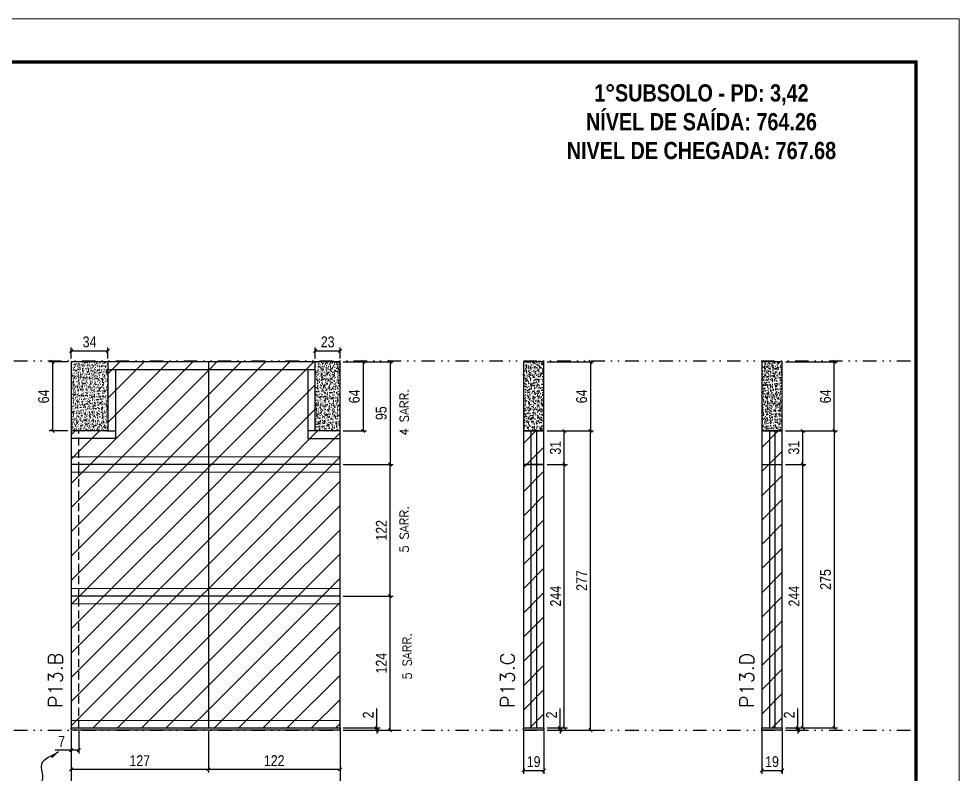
# Model space of a CAD drawing. Extents: x 2102 to 8383, y -13264 to 2718.
# Drawn here: x 5900 to 6771, y -279 to 420 of the extents above; entities that cross this region are included whole.
import ezdxf

# ---------------------------------------------------------------- set-up
doc = ezdxf.new("R2010")
doc.units = 0
for name, pattern in [('DASHED', [0.75, 0.5, -0.25]), ('DIVIDE2', [0.625, 0.25, -0.125, 0, -0.125, 0, -0.125]), ('HIDDEN', [0.375, 0.25, -0.125])]:
    doc.linetypes.add(name, pattern=pattern)
for name, color, linetype in [('COTA', 241, 'Continuous'), ('NOMENCLATURA', 7, 'Continuous'), ('Nível', 160, 'Continuous'), ('Painéis', 200, 'Continuous'), ('SARR_2.2x7', 40, 'Continuous'), ('Sarrafo de Pressão', 42, 'HIDDEN')]:
    doc.layers.add(name, color=color, linetype=linetype)
for name, color, linetype, lineweight in [('Folhas', 255, 'Continuous', 9), ('Hachura', 251, 'Continuous', 9), ('Sarr 2.2x7', 40, 'Continuous', 9), ('SARRAFO DE PRESSAO', 251, 'DASHED', 9), ('Texto Seção', 7, 'Continuous', 15)]:
    doc.layers.add(name, color=color, linetype=linetype, lineweight=lineweight)
doc.styles.add('COTA TECNICA', font='techl___.ttf', dxfattribs={"height": 10})
doc.styles.add('COTA TECNICA-50', font='techl___.ttf', dxfattribs={"height": 10})
doc.styles.add('REGUA-120', font='ROMANS.shx', dxfattribs={"height": 15})
doc.styles.add('ROMANC', font='techb___.ttf', dxfattribs={"height": 2.5})
doc.styles.add('ROMANS', font='romans.shx')
doc.styles.get("Standard").update_dxf_attribs({"font": 'arial.ttf'})
doc.dimstyles.new('COTA PAINEL-50', dxfattribs={"dimtxt": 10, "dimasz": 3, "dimexe": 3, "dimexo": 3, "dimgap": 3, "dimtad": 1, "dimdec": 1, "dimzin": 12, "dimdsep": 46, "dimtxsty": 'COTA TECNICA-50', "dimblk1": 'OBLIQUE', "dimblk2": 'OBLIQUE', "dimsah": 1, "dimcen": 0.9, "dimclrd": 4, "dimclre": 4, "dimclrt": 240, "dimadec": 1, "dimazin": 3, "dimtfac": 1, "dimtdec": 1, "dimtmove": 0, "dimatfit": 3, "dimfxl": 1, "dimtolj": 1, "dimtzin": 12, "dimarcsym": 0})
doc.dimstyles.new('PAINEL', dxfattribs={"dimtxt": 10, "dimasz": 3, "dimexe": 3, "dimexo": 3, "dimgap": 3, "dimtad": 1, "dimdec": 1, "dimzin": 12, "dimdsep": 46, "dimtxsty": 'COTA TECNICA', "dimblk1": 'OBLIQUE', "dimblk2": 'OBLIQUE', "dimsah": 1, "dimcen": 0.9, "dimclrd": 4, "dimclre": 4, "dimclrt": 240, "dimadec": 1, "dimazin": 3, "dimtfac": 1, "dimtdec": 1, "dimtmove": 0, "dimatfit": 3, "dimfxl": 1, "dimtolj": 1, "dimtzin": 12, "dimarcsym": 0})
doc.dimstyles.get("Standard").update_dxf_attribs({"dimtxt": 0.18, "dimasz": 0.18, "dimexe": 0.18, "dimexo": 0.0625, "dimgap": 0.09, "dimtad": 0, "dimtih": 1, "dimtoh": 1, "dimdec": 4, "dimzin": 0, "dimdsep": 46, "dimtxsty": 'Standard', "dimcen": 0.09, "dimadec": 0, "dimazin": 0, "dimtfac": 1, "dimtdec": 4, "dimtofl": 0, "dimtmove": 0, "dimatfit": 3, "dimfxl": 1, "dimtolj": 1, "dimtzin": 0, "dimarcsym": 0})
pattern_1 = [(45, (-126918.716, -32522.603), (-11.2253202, 11.2253202), [])]
pattern_2 = [(50, (-126918.716, -30230.4524), (5.46554007, -0.47817257), [0.5715, -6.2865]), (355, (-126918.716, -30230.4524), (-1.05730264, 5.73170536), [0.4572, -5.02921753]), (100.4514447, (-126918.2604, -30230.492), (4.40823741, 5.25353256), [0.48570026, -5.34270734]), (46.1842, (-126918.716, -30228.9284), (8.13237123, -1.26126984), [0.85725, -9.42975]), (96.6355576, (-126918.038, -30229.0335), (7.122124, 7.42278374), [0.7285507, -8.01406824]), (351.184151, (-126918.716, -30228.928), (7.122124, 7.42278374), [0.685799, -7.54379196]), (21, (-126917.954, -30229.3094), (4.54843174, -3.06795595), [0.5715, -6.2865]), (326, (-126917.954, -30229.3094), (1.85406085, 5.52563898), [0.4572, -5.0292]), (71.451445, (-126917.575, -30229.565), (6.40249258, 2.45768307), [0.48570026, -5.34269813]), (37.5, (-126918.7158, -30230.4524), (0.092658098, 2.536651166), [0, -4.96824, 0, -5.1054, 0, -5.04825]), (7.5, (-126918.7158, -30230.4524), (2.004589875, 3.005417245), [0, -2.91084, 0, -4.85394, 0, -1.92405]), (327.5, (-126920.415, -30230.4524), (4.067717855, -0.17186232), [0, -1.905, 0, -5.9436, 0, -7.8867]), (317.5, (-126921.177, -30230.4524), (4.44387544, 0.76279473), [0, -2.4765, 0, -3.94716, 0, -5.6007])]

# ---------------------------------------------------------------- blocks, each defined once
blk = doc.blocks.new('9999999999')
at = {"layer": 'Folhas'}
blk.add_lwpolyline([(98138.98, 34190.21), (99623.98, 34190.21), (99623.98, 35240.21), (98138.98, 35240.21)], close=True, dxfattribs=at)
at = {"layer": 'Folhas', "color": 30, "const_width": 3}
blk.add_lwpolyline([(98213.98, 34230.21), (99583.98, 34230.21), (99583.98, 35200.21), (98213.98, 35200.21)], close=True, dxfattribs=at)
blk = doc.blocks.new('_Oblique')
at = {"color": 0, "linetype": 'ByBlock', "lineweight": -2}
blk.add_line((-0.5, -0.5), (0.5, 0.5), dxfattribs=at)
blk = doc.blocks.new('*D520')
at = {"layer": 'COTA', "color": 4, "lineweight": -2, "transparency": 16777216}
for p, q in [((5948.46, -239.26), (5948.46, -303.22)), ((6197.46, -239.26), (6197.46, -303.22)), ((5948.46, -300.22), (6197.46, -300.22))]:
    blk.add_line(p, q, dxfattribs=at)
at = {"layer": 'Defpoints', "color": 0, "transparency": 16777216}
for p in [(5948.46, -236.26), (6197.46, -236.26), (6197.46, -300.22)]:
    blk.add_point(p, dxfattribs=at)
at = {"layer": 'COTA', "color": 4, "lineweight": -2, "transparency": 16777216, "xscale": 3, "yscale": 3, "zscale": 3, "rotation": 180}
blk.add_blockref('_Oblique', (5948.46, -300.22), dxfattribs=at)
at = {"layer": 'COTA', "color": 4, "lineweight": -2, "transparency": 16777216, "xscale": 3, "yscale": 3, "zscale": 3}
blk.add_blockref('_Oblique', (6197.46, -300.22), dxfattribs=at)
at = {"layer": 'COTA', "color": 240, "transparency": 16777216, "insert": (6072.96, -292.12), "char_height": 10, "attachment_point": 5, "style": 'COTA TECNICA'}
blk.add_mtext('\\A1;249', dxfattribs=at)
blk = doc.blocks.new('*D543')
at = {"layer": 'COTA', "color": 4, "lineweight": -2, "transparency": 16777216}
for p, q in [((5948.46, -241.26), (5948.46, -259.77)), ((5955.46, -239.26), (5955.46, -259.77)), ((5948.46, -256.77), (5933.73, -256.77)), ((5955.46, -256.77), (5948.46, -256.77))]:
    blk.add_line(p, q, dxfattribs=at)
at = {"layer": 'Defpoints', "color": 0, "transparency": 16777216}
for p in [(5948.46, -238.26), (5955.46, -236.26), (5948.46, -256.77)]:
    blk.add_point(p, dxfattribs=at)
at = {"layer": 'COTA', "color": 4, "lineweight": -2, "transparency": 16777216, "xscale": 3, "yscale": 3, "zscale": 3, "rotation": 180}
blk.add_blockref('_Oblique', (5948.46, -256.77), dxfattribs=at)
at = {"layer": 'COTA', "color": 4, "lineweight": -2, "transparency": 16777216, "xscale": 3, "yscale": 3, "zscale": 3}
blk.add_blockref('_Oblique', (5955.46, -256.77), dxfattribs=at)
at = {"layer": 'COTA', "color": 240, "transparency": 16777216, "insert": (5939.6, -248.7), "char_height": 10, "attachment_point": 5, "style": 'COTA TECNICA-50'}
blk.add_mtext('\\A1;7', dxfattribs=at)
blk = doc.blocks.new('*D544')
at = {"layer": 'COTA', "color": 4, "lineweight": -2, "transparency": 16777216}
for p, q in [((6200.46, -114.26), (6246.7, -114.26)), ((6243.7, -238.26), (6243.7, -114.26)), ((6200.46, -238.26), (6246.7, -238.26))]:
    blk.add_line(p, q, dxfattribs=at)
at = {"layer": 'Defpoints', "color": 0, "transparency": 16777216}
for p in [(6197.46, -114.26), (6243.7, -114.26), (6197.46, -238.26)]:
    blk.add_point(p, dxfattribs=at)
at = {"layer": 'COTA', "color": 4, "lineweight": -2, "transparency": 16777216, "xscale": 3, "yscale": 3, "zscale": 3}
for p, rotation in [((6243.7, -114.26), 90), ((6243.7, -238.26), 270)]:
    blk.add_blockref('_Oblique', p, dxfattribs=dict(at, rotation=rotation))
at = {"layer": 'COTA', "color": 240, "transparency": 16777216, "insert": (6235.63, -176.26), "char_height": 10, "attachment_point": 5, "rotation": 90, "style": 'COTA TECNICA-50'}
blk.add_mtext('\\A1;124', dxfattribs=at)
blk = doc.blocks.new('*D545')
at = {"layer": 'COTA', "color": 4, "lineweight": -2, "transparency": 16777216}
for p, q in [((6231.47, -236.26), (6231.47, -218.15)), ((6200.46, -236.26), (6234.47, -236.26)), ((6200.46, -238.26), (6234.47, -238.26)), ((6231.47, -238.26), (6231.47, -236.26)), ((6231.47, -238.26), (6231.47, -241.26))]:
    blk.add_line(p, q, dxfattribs=at)
at = {"layer": 'Defpoints', "color": 0, "transparency": 16777216}
for p in [(6197.46, -236.26), (6197.46, -238.26), (6231.47, -238.26)]:
    blk.add_point(p, dxfattribs=at)
at = {"layer": 'COTA', "color": 4, "lineweight": -2, "transparency": 16777216, "xscale": 3, "yscale": 3, "zscale": 3}
for p, rotation in [((6231.47, -236.26), 270), ((6231.47, -238.26), 90)]:
    blk.add_blockref('_Oblique', p, dxfattribs=dict(at, rotation=rotation))
at = {"layer": 'COTA', "color": 240, "transparency": 16777216, "insert": (6223.47, -224.21), "char_height": 10, "attachment_point": 5, "rotation": 90, "style": 'COTA TECNICA-50'}
blk.add_mtext('\\A1;2', dxfattribs=at)
blk = doc.blocks.new('*D546')
at = {"layer": 'COTA', "color": 4, "linetype": 'ByBlock', "lineweight": -2, "transparency": 16777216}
for p, q in [((6200.46, 102.74), (6246.7, 102.74)), ((6243.7, 102.74), (6243.7, 7.74)), ((6200.46, 7.74), (6246.7, 7.74))]:
    blk.add_line(p, q, dxfattribs=at)
at = {"layer": 'Defpoints', "color": 0, "linetype": 'ByBlock', "transparency": 16777216}
for p in [(6197.46, 102.74), (6197.46, 7.74), (6243.7, 7.74)]:
    blk.add_point(p, dxfattribs=at)
at = {"layer": 'COTA', "color": 4, "linetype": 'ByBlock', "lineweight": -2, "transparency": 16777216, "xscale": 3, "yscale": 3, "zscale": 3}
for p, rotation in [((6243.7, 102.74), 90), ((6243.7, 7.74), 270)]:
    blk.add_blockref('_Oblique', p, dxfattribs=dict(at, rotation=rotation))
at = {"layer": 'COTA', "color": 240, "linetype": 'ByBlock', "transparency": 16777216, "insert": (6235.56, 55.24), "char_height": 10, "attachment_point": 5, "rotation": 90, "style": 'COTA TECNICA'}
blk.add_mtext('\\A1;95', dxfattribs=at)
blk = doc.blocks.new('*D547')
at = {"layer": 'COTA', "color": 4, "linetype": 'ByBlock', "lineweight": -2, "transparency": 16777216}
for p, q in [((6200.46, 7.74), (6246.7, 7.74)), ((6243.7, -114.26), (6243.7, 7.74)), ((6200.46, -114.26), (6246.7, -114.26))]:
    blk.add_line(p, q, dxfattribs=at)
at = {"layer": 'Defpoints', "color": 0, "linetype": 'ByBlock', "transparency": 16777216}
for p in [(6197.46, 7.74), (6243.7, 7.74), (6197.46, -114.26)]:
    blk.add_point(p, dxfattribs=at)
at = {"layer": 'COTA', "color": 4, "linetype": 'ByBlock', "lineweight": -2, "transparency": 16777216, "xscale": 3, "yscale": 3, "zscale": 3}
for p, rotation in [((6243.7, 7.74), 90), ((6243.7, -114.26), 270)]:
    blk.add_blockref('_Oblique', p, dxfattribs=dict(at, rotation=rotation))
at = {"layer": 'COTA', "color": 240, "linetype": 'ByBlock', "transparency": 16777216, "insert": (6235.64, -53.26), "char_height": 10, "attachment_point": 5, "rotation": 90, "style": 'COTA TECNICA'}
blk.add_mtext('\\A1;122', dxfattribs=at)
blk = doc.blocks.new('*D1229')
at = {"layer": 'COTA', "color": 4, "linetype": 'ByBlock', "lineweight": -2, "transparency": 16777216}
for p, q in [((5948.46, -239.26), (5948.46, -277.57)), ((6075.46, -239.26), (6075.46, -277.57)), ((5948.46, -274.57), (6075.46, -274.57))]:
    blk.add_line(p, q, dxfattribs=at)
at = {"layer": 'Defpoints', "color": 0, "linetype": 'ByBlock', "transparency": 16777216}
for p in [(5948.46, -236.26), (6075.46, -236.26), (6075.46, -274.57)]:
    blk.add_point(p, dxfattribs=at)
at = {"layer": 'COTA', "color": 4, "linetype": 'ByBlock', "lineweight": -2, "transparency": 16777216, "xscale": 3, "yscale": 3, "zscale": 3, "rotation": 180}
blk.add_blockref('_Oblique', (5948.46, -274.57), dxfattribs=at)
at = {"layer": 'COTA', "color": 4, "linetype": 'ByBlock', "lineweight": -2, "transparency": 16777216, "xscale": 3, "yscale": 3, "zscale": 3}
blk.add_blockref('_Oblique', (6075.46, -274.57), dxfattribs=at)
at = {"layer": 'COTA', "color": 240, "linetype": 'ByBlock', "transparency": 16777216, "insert": (6011.96, -266.5), "char_height": 10, "attachment_point": 5, "style": 'COTA TECNICA'}
blk.add_mtext('\\A1;127', dxfattribs=at)
blk = doc.blocks.new('*D1230')
at = {"layer": 'COTA', "color": 4, "linetype": 'ByBlock', "lineweight": -2, "transparency": 16777216}
for p, q in [((6075.46, -239.26), (6075.46, -277.57)), ((6197.46, -241.26), (6197.46, -277.57)), ((6075.46, -274.57), (6197.46, -274.57))]:
    blk.add_line(p, q, dxfattribs=at)
at = {"layer": 'Defpoints', "color": 0, "linetype": 'ByBlock', "transparency": 16777216}
for p in [(6075.46, -236.26), (6197.46, -238.26), (6197.46, -274.57)]:
    blk.add_point(p, dxfattribs=at)
at = {"layer": 'COTA', "color": 4, "linetype": 'ByBlock', "lineweight": -2, "transparency": 16777216, "xscale": 3, "yscale": 3, "zscale": 3, "rotation": 180}
blk.add_blockref('_Oblique', (6075.46, -274.57), dxfattribs=at)
at = {"layer": 'COTA', "color": 4, "linetype": 'ByBlock', "lineweight": -2, "transparency": 16777216, "xscale": 3, "yscale": 3, "zscale": 3}
blk.add_blockref('_Oblique', (6197.46, -274.57), dxfattribs=at)
at = {"layer": 'COTA', "color": 240, "linetype": 'ByBlock', "transparency": 16777216, "insert": (6136.46, -266.52), "char_height": 10, "attachment_point": 5, "style": 'COTA TECNICA'}
blk.add_mtext('\\A1;122', dxfattribs=at)
blk = doc.blocks.new('*D1231')
at = {"layer": 'COTA', "color": 4, "linetype": 'ByBlock', "lineweight": -2, "transparency": 16777216}
for p, q in [((6200.46, 102.74), (6221.77, 102.74)), ((6218.77, 102.74), (6218.77, 38.74)), ((6200.46, 38.74), (6221.77, 38.74))]:
    blk.add_line(p, q, dxfattribs=at)
at = {"layer": 'Defpoints', "color": 0, "linetype": 'ByBlock', "transparency": 16777216}
for p in [(6197.46, 102.74), (6197.46, 38.74), (6218.77, 38.74)]:
    blk.add_point(p, dxfattribs=at)
at = {"layer": 'COTA', "color": 4, "linetype": 'ByBlock', "lineweight": -2, "transparency": 16777216, "xscale": 3, "yscale": 3, "zscale": 3}
for p, rotation in [((6218.77, 102.74), 90), ((6218.77, 38.74), 270)]:
    blk.add_blockref('_Oblique', p, dxfattribs=dict(at, rotation=rotation))
at = {"layer": 'COTA', "color": 240, "linetype": 'ByBlock', "transparency": 16777216, "insert": (6210.67, 70.74), "char_height": 10, "attachment_point": 5, "rotation": 90, "style": 'COTA TECNICA'}
blk.add_mtext('\\A1;64', dxfattribs=at)
blk = doc.blocks.new('*D1232')
at = {"layer": 'COTA', "color": 4, "linetype": 'ByBlock', "lineweight": -2, "transparency": 16777216}
for p, q in [((5945.46, 102.74), (5928.05, 102.74)), ((5931.05, 102.74), (5931.05, 38.74)), ((5945.46, 38.74), (5928.05, 38.74))]:
    blk.add_line(p, q, dxfattribs=at)
at = {"layer": 'Defpoints', "color": 0, "linetype": 'ByBlock', "transparency": 16777216}
for p in [(5948.46, 102.74), (5931.05, 38.74), (5948.46, 38.74)]:
    blk.add_point(p, dxfattribs=at)
at = {"layer": 'COTA', "color": 4, "linetype": 'ByBlock', "lineweight": -2, "transparency": 16777216, "xscale": 3, "yscale": 3, "zscale": 3}
for p, rotation in [((5931.05, 102.74), 90), ((5931.05, 38.74), 270)]:
    blk.add_blockref('_Oblique', p, dxfattribs=dict(at, rotation=rotation))
at = {"layer": 'COTA', "color": 240, "linetype": 'ByBlock', "transparency": 16777216, "insert": (5922.95, 70.74), "char_height": 10, "attachment_point": 5, "rotation": 90, "style": 'COTA TECNICA'}
blk.add_mtext('\\A1;64', dxfattribs=at)
blk = doc.blocks.new('*D1233')
at = {"layer": 'COTA', "color": 4, "linetype": 'ByBlock', "lineweight": -2, "transparency": 16777216}
for p, q in [((5948.46, 105.74), (5948.46, 116)), ((5982.46, 105.74), (5982.46, 116)), ((5948.46, 113), (5982.46, 113))]:
    blk.add_line(p, q, dxfattribs=at)
at = {"layer": 'Defpoints', "color": 0, "linetype": 'ByBlock', "transparency": 16777216}
for p in [(5982.46, 113), (5948.46, 102.74), (5982.46, 102.74)]:
    blk.add_point(p, dxfattribs=at)
at = {"layer": 'COTA', "color": 4, "linetype": 'ByBlock', "lineweight": -2, "transparency": 16777216, "xscale": 3, "yscale": 3, "zscale": 3, "rotation": 180}
blk.add_blockref('_Oblique', (5948.46, 113), dxfattribs=at)
at = {"layer": 'COTA', "color": 4, "linetype": 'ByBlock', "lineweight": -2, "transparency": 16777216, "xscale": 3, "yscale": 3, "zscale": 3}
blk.add_blockref('_Oblique', (5982.46, 113), dxfattribs=at)
at = {"layer": 'COTA', "color": 240, "linetype": 'ByBlock', "transparency": 16777216, "insert": (5965.46, 121.22), "char_height": 10, "attachment_point": 5, "style": 'COTA TECNICA'}
blk.add_mtext('\\A1;34', dxfattribs=at)
blk = doc.blocks.new('*D1234')
at = {"layer": 'COTA', "color": 4, "linetype": 'ByBlock', "lineweight": -2, "transparency": 16777216}
for p, q in [((6174.46, 105.74), (6174.46, 116)), ((6197.46, 105.74), (6197.46, 116)), ((6174.46, 113), (6197.46, 113))]:
    blk.add_line(p, q, dxfattribs=at)
at = {"layer": 'Defpoints', "color": 0, "linetype": 'ByBlock', "transparency": 16777216}
for p in [(6197.46, 113), (6174.46, 102.74), (6197.46, 102.74)]:
    blk.add_point(p, dxfattribs=at)
at = {"layer": 'COTA', "color": 4, "linetype": 'ByBlock', "lineweight": -2, "transparency": 16777216, "xscale": 3, "yscale": 3, "zscale": 3, "rotation": 180}
blk.add_blockref('_Oblique', (6174.46, 113), dxfattribs=at)
at = {"layer": 'COTA', "color": 4, "linetype": 'ByBlock', "lineweight": -2, "transparency": 16777216, "xscale": 3, "yscale": 3, "zscale": 3}
blk.add_blockref('_Oblique', (6197.46, 113), dxfattribs=at)
at = {"layer": 'COTA', "color": 240, "linetype": 'ByBlock', "transparency": 16777216, "insert": (6185.96, 121.22), "char_height": 10, "attachment_point": 5, "style": 'COTA TECNICA'}
blk.add_mtext('\\A1;23', dxfattribs=at)
blk = doc.blocks.new('*D583')
at = {"layer": 'COTA', "color": 4, "lineweight": -2, "transparency": 16777216}
for p, q in [((6367.2, -239.26), (6367.2, -278.61)), ((6386.2, -239.26), (6386.2, -278.61)), ((6367.2, -275.61), (6386.2, -275.61))]:
    blk.add_line(p, q, dxfattribs=at)
at = {"layer": 'Defpoints', "color": 0, "transparency": 16777216}
for p in [(6367.2, -236.26), (6386.2, -236.26), (6386.2, -275.61)]:
    blk.add_point(p, dxfattribs=at)
at = {"layer": 'COTA', "color": 4, "lineweight": -2, "transparency": 16777216, "xscale": 3, "yscale": 3, "zscale": 3, "rotation": 180}
blk.add_blockref('_Oblique', (6367.2, -275.61), dxfattribs=at)
at = {"layer": 'COTA', "color": 4, "lineweight": -2, "transparency": 16777216, "xscale": 3, "yscale": 3, "zscale": 3}
blk.add_blockref('_Oblique', (6386.2, -275.61), dxfattribs=at)
at = {"layer": 'COTA', "color": 240, "transparency": 16777216, "insert": (6376.7, -267.52), "char_height": 10, "attachment_point": 5, "style": 'COTA TECNICA'}
blk.add_mtext('\\A1;19', dxfattribs=at)
blk = doc.blocks.new('*D584')
at = {"layer": 'COTA', "color": 4, "lineweight": -2, "transparency": 16777216}
for p, q in [((6587.98, -239.26), (6587.98, -278.61)), ((6606.98, -239.26), (6606.98, -278.61)), ((6587.98, -275.61), (6606.98, -275.61))]:
    blk.add_line(p, q, dxfattribs=at)
at = {"layer": 'Defpoints', "color": 0, "transparency": 16777216}
for p in [(6587.98, -236.26), (6606.98, -236.26), (6606.98, -275.61)]:
    blk.add_point(p, dxfattribs=at)
at = {"layer": 'COTA', "color": 4, "lineweight": -2, "transparency": 16777216, "xscale": 3, "yscale": 3, "zscale": 3, "rotation": 180}
blk.add_blockref('_Oblique', (6587.98, -275.61), dxfattribs=at)
at = {"layer": 'COTA', "color": 4, "lineweight": -2, "transparency": 16777216, "xscale": 3, "yscale": 3, "zscale": 3}
blk.add_blockref('_Oblique', (6606.98, -275.61), dxfattribs=at)
at = {"layer": 'COTA', "color": 240, "transparency": 16777216, "insert": (6597.48, -267.52), "char_height": 10, "attachment_point": 5, "style": 'COTA TECNICA'}
blk.add_mtext('\\A1;19', dxfattribs=at)
blk = doc.blocks.new('*D585')
at = {"layer": 'COTA', "color": 4, "lineweight": -2, "transparency": 16777216}
for p, q in [((6609.98, 38.74), (6658.12, 38.74)), ((6655.12, 38.74), (6655.12, -236.26)), ((6609.98, -236.26), (6658.12, -236.26))]:
    blk.add_line(p, q, dxfattribs=at)
at = {"layer": 'Defpoints', "color": 0, "transparency": 16777216}
for p in [(6606.98, 38.74), (6606.98, -236.26), (6655.12, -236.26)]:
    blk.add_point(p, dxfattribs=at)
at = {"layer": 'COTA', "color": 4, "lineweight": -2, "transparency": 16777216, "xscale": 3, "yscale": 3, "zscale": 3}
for p, rotation in [((6655.12, 38.74), 90), ((6655.12, -236.26), 270)]:
    blk.add_blockref('_Oblique', p, dxfattribs=dict(at, rotation=rotation))
at = {"layer": 'COTA', "color": 240, "transparency": 16777216, "insert": (6647.01, -98.76), "char_height": 10, "attachment_point": 5, "rotation": 90, "style": 'COTA TECNICA'}
blk.add_mtext('\\A1;275', dxfattribs=at)
blk = doc.blocks.new('*D586')
at = {"layer": 'COTA', "color": 4, "lineweight": -2, "transparency": 16777216}
for p, q in [((6609.98, 102.74), (6658.12, 102.74)), ((6655.12, 38.74), (6655.12, 102.74)), ((6609.98, 38.74), (6658.12, 38.74))]:
    blk.add_line(p, q, dxfattribs=at)
at = {"layer": 'Defpoints', "color": 0, "transparency": 16777216}
for p in [(6606.98, 102.74), (6655.12, 102.74), (6606.98, 38.74)]:
    blk.add_point(p, dxfattribs=at)
at = {"layer": 'COTA', "color": 4, "lineweight": -2, "transparency": 16777216, "xscale": 3, "yscale": 3, "zscale": 3}
for p, rotation in [((6655.12, 102.74), 90), ((6655.12, 38.74), 270)]:
    blk.add_blockref('_Oblique', p, dxfattribs=dict(at, rotation=rotation))
at = {"layer": 'COTA', "color": 240, "transparency": 16777216, "insert": (6647.01, 70.74), "char_height": 10, "attachment_point": 5, "rotation": 90, "style": 'COTA TECNICA'}
blk.add_mtext('\\A1;64', dxfattribs=at)
blk = doc.blocks.new('*D587')
at = {"layer": 'COTA', "color": 4, "lineweight": -2, "transparency": 16777216}
for p, q in [((6389.2, 38.74), (6432.28, 38.74)), ((6429.28, -238.26), (6429.28, 38.74)), ((6389.2, -238.26), (6432.28, -238.26))]:
    blk.add_line(p, q, dxfattribs=at)
at = {"layer": 'Defpoints', "color": 0, "transparency": 16777216}
for p in [(6386.2, 38.74), (6429.28, 38.74), (6386.2, -238.26)]:
    blk.add_point(p, dxfattribs=at)
at = {"layer": 'COTA', "color": 4, "lineweight": -2, "transparency": 16777216, "xscale": 3, "yscale": 3, "zscale": 3}
for p, rotation in [((6429.28, 38.74), 90), ((6429.28, -238.26), 270)]:
    blk.add_blockref('_Oblique', p, dxfattribs=dict(at, rotation=rotation))
at = {"layer": 'COTA', "color": 240, "transparency": 16777216, "insert": (6421.21, -99.76), "char_height": 10, "attachment_point": 5, "rotation": 90, "style": 'COTA TECNICA'}
blk.add_mtext('\\A1;277', dxfattribs=at)
blk = doc.blocks.new('*D588')
at = {"layer": 'COTA', "color": 4, "lineweight": -2, "transparency": 16777216}
for p, q in [((6401.29, -236.26), (6401.29, -218.15)), ((6389.2, -236.26), (6404.29, -236.26)), ((6389.2, -238.26), (6404.29, -238.26)), ((6401.29, -238.26), (6401.29, -236.26)), ((6401.29, -238.26), (6401.29, -241.26))]:
    blk.add_line(p, q, dxfattribs=at)
at = {"layer": 'Defpoints', "color": 0, "transparency": 16777216}
for p in [(6386.2, -236.26), (6386.2, -238.26), (6401.29, -236.26)]:
    blk.add_point(p, dxfattribs=at)
at = {"layer": 'COTA', "color": 4, "lineweight": -2, "transparency": 16777216, "xscale": 3, "yscale": 3, "zscale": 3}
for p, rotation in [((6401.29, -236.26), 270), ((6401.29, -238.26), 90)]:
    blk.add_blockref('_Oblique', p, dxfattribs=dict(at, rotation=rotation))
at = {"layer": 'COTA', "color": 240, "transparency": 16777216, "insert": (6393.29, -224.21), "char_height": 10, "attachment_point": 5, "rotation": 90, "style": 'COTA TECNICA-50'}
blk.add_mtext('\\A1;2', dxfattribs=at)
blk = doc.blocks.new('*D1258')
at = {"layer": 'COTA', "color": 4, "linetype": 'ByBlock', "lineweight": -2, "transparency": 16777216}
for p, q in [((6389.2, 102.74), (6432.28, 102.74)), ((6429.28, 102.74), (6429.28, 38.74)), ((6389.2, 38.74), (6432.28, 38.74))]:
    blk.add_line(p, q, dxfattribs=at)
at = {"layer": 'Defpoints', "color": 0, "linetype": 'ByBlock', "transparency": 16777216}
for p in [(6386.2, 102.74), (6386.2, 38.74), (6429.28, 38.74)]:
    blk.add_point(p, dxfattribs=at)
at = {"layer": 'COTA', "color": 4, "linetype": 'ByBlock', "lineweight": -2, "transparency": 16777216, "xscale": 3, "yscale": 3, "zscale": 3}
for p, rotation in [((6429.28, 102.74), 90), ((6429.28, 38.74), 270)]:
    blk.add_blockref('_Oblique', p, dxfattribs=dict(at, rotation=rotation))
at = {"layer": 'COTA', "color": 240, "linetype": 'ByBlock', "transparency": 16777216, "insert": (6421.18, 70.74), "char_height": 10, "attachment_point": 5, "rotation": 90, "style": 'COTA TECNICA'}
blk.add_mtext('\\A1;64', dxfattribs=at)
blk = doc.blocks.new('*D1259')
at = {"layer": 'COTA', "color": 4, "linetype": 'ByBlock', "lineweight": -2, "transparency": 16777216}
for p, q in [((6389.2, 7.74), (6408.1, 7.74)), ((6405.1, -236.26), (6405.1, 7.74)), ((6389.2, -236.26), (6408.1, -236.26))]:
    blk.add_line(p, q, dxfattribs=at)
at = {"layer": 'Defpoints', "color": 0, "linetype": 'ByBlock', "transparency": 16777216}
for p in [(6386.2, 7.74), (6405.1, 7.74), (6386.2, -236.26)]:
    blk.add_point(p, dxfattribs=at)
at = {"layer": 'COTA', "color": 4, "linetype": 'ByBlock', "lineweight": -2, "transparency": 16777216, "xscale": 3, "yscale": 3, "zscale": 3}
for p, rotation in [((6405.1, 7.74), 90), ((6405.1, -236.26), 270)]:
    blk.add_blockref('_Oblique', p, dxfattribs=dict(at, rotation=rotation))
at = {"layer": 'COTA', "color": 240, "linetype": 'ByBlock', "transparency": 16777216, "insert": (6397.03, -114.26), "char_height": 10, "attachment_point": 5, "rotation": 90, "style": 'COTA TECNICA'}
blk.add_mtext('\\A1;244', dxfattribs=at)
blk = doc.blocks.new('*D1260')
at = {"layer": 'COTA', "color": 4, "linetype": 'ByBlock', "lineweight": -2, "transparency": 16777216}
for p, q in [((6389.2, 38.74), (6408.1, 38.74)), ((6405.1, 7.74), (6405.1, 38.74)), ((6389.2, 7.74), (6408.1, 7.74))]:
    blk.add_line(p, q, dxfattribs=at)
at = {"layer": 'Defpoints', "color": 0, "linetype": 'ByBlock', "transparency": 16777216}
for p in [(6386.2, 38.74), (6405.1, 38.74), (6386.2, 7.74)]:
    blk.add_point(p, dxfattribs=at)
at = {"layer": 'COTA', "color": 4, "linetype": 'ByBlock', "lineweight": -2, "transparency": 16777216, "xscale": 3, "yscale": 3, "zscale": 3}
for p, rotation in [((6405.1, 38.74), 90), ((6405.1, 7.74), 270)]:
    blk.add_blockref('_Oblique', p, dxfattribs=dict(at, rotation=rotation))
at = {"layer": 'COTA', "color": 240, "linetype": 'ByBlock', "transparency": 16777216, "insert": (6396.89, 23.24), "char_height": 10, "attachment_point": 5, "rotation": 90, "style": 'COTA TECNICA'}
blk.add_mtext('\\A1;31', dxfattribs=at)
blk = doc.blocks.new('*D589')
at = {"layer": 'COTA', "color": 4, "linetype": 'ByBlock', "lineweight": -2, "transparency": 16777216}
for p, q in [((6609.98, 7.74), (6628.89, 7.74)), ((6625.89, -236.26), (6625.89, 7.74)), ((6609.98, -236.26), (6628.89, -236.26))]:
    blk.add_line(p, q, dxfattribs=at)
at = {"layer": 'Defpoints', "color": 0, "linetype": 'ByBlock', "transparency": 16777216}
for p in [(6606.98, 7.74), (6625.89, 7.74), (6606.98, -236.26)]:
    blk.add_point(p, dxfattribs=at)
at = {"layer": 'COTA', "color": 4, "linetype": 'ByBlock', "lineweight": -2, "transparency": 16777216, "xscale": 3, "yscale": 3, "zscale": 3}
for p, rotation in [((6625.89, 7.74), 90), ((6625.89, -236.26), 270)]:
    blk.add_blockref('_Oblique', p, dxfattribs=dict(at, rotation=rotation))
at = {"layer": 'COTA', "color": 240, "linetype": 'ByBlock', "transparency": 16777216, "insert": (6617.82, -114.26), "char_height": 10, "attachment_point": 5, "rotation": 90, "style": 'COTA TECNICA'}
blk.add_mtext('\\A1;244', dxfattribs=at)
blk = doc.blocks.new('*D590')
at = {"layer": 'COTA', "color": 4, "linetype": 'ByBlock', "lineweight": -2, "transparency": 16777216}
for p, q in [((6609.98, 38.74), (6628.89, 38.74)), ((6625.89, 7.74), (6625.89, 38.74)), ((6609.98, 7.74), (6628.89, 7.74))]:
    blk.add_line(p, q, dxfattribs=at)
at = {"layer": 'Defpoints', "color": 0, "linetype": 'ByBlock', "transparency": 16777216}
for p in [(6606.98, 38.74), (6625.89, 38.74), (6606.98, 7.74)]:
    blk.add_point(p, dxfattribs=at)
at = {"layer": 'COTA', "color": 4, "linetype": 'ByBlock', "lineweight": -2, "transparency": 16777216, "xscale": 3, "yscale": 3, "zscale": 3}
for p, rotation in [((6625.89, 38.74), 90), ((6625.89, 7.74), 270)]:
    blk.add_blockref('_Oblique', p, dxfattribs=dict(at, rotation=rotation))
at = {"layer": 'COTA', "color": 240, "linetype": 'ByBlock', "transparency": 16777216, "insert": (6617.67, 23.24), "char_height": 10, "attachment_point": 5, "rotation": 90, "style": 'COTA TECNICA'}
blk.add_mtext('\\A1;31', dxfattribs=at)
blk = doc.blocks.new('*D1261')
at = {"layer": 'COTA', "color": 4, "linetype": 'ByBlock', "lineweight": -2, "transparency": 16777216}
for p, q in [((6621.4, -236.26), (6621.4, -218.15)), ((6609.98, -236.26), (6624.4, -236.26)), ((6609.98, -238.26), (6624.4, -238.26)), ((6621.4, -238.26), (6621.4, -236.26)), ((6621.4, -238.26), (6621.4, -241.26))]:
    blk.add_line(p, q, dxfattribs=at)
at = {"layer": 'Defpoints', "color": 0, "linetype": 'ByBlock', "transparency": 16777216}
for p in [(6606.98, -236.26), (6606.98, -238.26), (6621.4, -236.26)]:
    blk.add_point(p, dxfattribs=at)
at = {"layer": 'COTA', "color": 4, "linetype": 'ByBlock', "lineweight": -2, "transparency": 16777216, "xscale": 3, "yscale": 3, "zscale": 3}
for p, rotation in [((6621.4, -236.26), 270), ((6621.4, -238.26), 90)]:
    blk.add_blockref('_Oblique', p, dxfattribs=dict(at, rotation=rotation))
at = {"layer": 'COTA', "color": 240, "linetype": 'ByBlock', "transparency": 16777216, "insert": (6613.4, -224.21), "char_height": 10, "attachment_point": 5, "rotation": 90, "style": 'COTA TECNICA'}
blk.add_mtext('\\A1;2', dxfattribs=at)

msp = doc.modelspace()

# ---------------------------------------------------------------- hatches: boundary and pattern name
at = {"layer": 'COTA', "linetype": 'ByBlock'}
h = msp.add_hatch(dxfattribs=at)
h.set_pattern_fill('AR-CONC', color=256, scale=0.03)
h.set_pattern_definition(pattern_2)
h.paths.add_polyline_path([(5982.46, 102.74), (5948.46, 102.74), (5948.46, 38.74), (5982.46, 38.74)])
h = msp.add_hatch(dxfattribs=at)
h.set_pattern_fill('AR-CONC', color=256, scale=0.03)
h.set_pattern_definition(pattern_2)
h.paths.add_polyline_path([(6197.46, 102.74), (6174.46, 102.74), (6174.46, 38.74), (6197.46, 38.74)])
h = msp.add_hatch(dxfattribs=at)
h.set_pattern_fill('AR-CONC', color=256, scale=0.03)
h.set_pattern_definition([(50, (-125363.904, -27963.302), (5.46554007, -0.47817257), [0.5715, -6.2865]), (355, (-125363.904, -27963.302), (-1.05730264, 5.73170536), [0.4572, -5.02921753]), (100.4514447, (-125363.449, -27963.342), (4.40823741, 5.25353256), [0.48570026, -5.34270734]), (46.1842, (-125363.904, -27961.778), (8.13237123, -1.26126984), [0.85725, -9.42975]), (96.6355576, (-125363.2265, -27961.883), (7.122124, 7.42278374), [0.7285507, -8.01406824]), (351.184151, (-125363.904, -27961.778), (7.122124, 7.42278374), [0.685799, -7.54379196]), (21, (-125363.142, -27962.159), (4.54843174, -3.06795595), [0.5715, -6.2865]), (326, (-125363.142, -27962.159), (1.85406085, 5.52563898), [0.4572, -5.0292]), (71.451445, (-125362.763, -27962.415), (6.40249258, 2.45768307), [0.48570026, -5.34269813]), (37.5, (-125363.9042, -27963.3022), (0.092658098, 2.536651166), [0, -4.96824, 0, -5.1054, 0, -5.04825]), (7.5, (-125363.9042, -27963.3022), (2.004589875, 3.005417245), [0, -2.91084, 0, -4.85394, 0, -1.92405]), (327.5, (-125365.6035, -27963.3022), (4.067717855, -0.17186232), [0, -1.905, 0, -5.9436, 0, -7.8867]), (317.5, (-125366.3655, -27963.302), (4.44387544, 0.76279473), [0, -2.4765, 0, -3.94716, 0, -5.6007])])
h.paths.add_polyline_path([(6367.45, 38.74), (6385.7, 38.74), (6385.2, 103.74), (6366.95, 103.74)])
h = msp.add_hatch(dxfattribs=at)
h.set_pattern_fill('AR-CONC', color=256, scale=0.03)
h.set_pattern_definition([(50, (-125326.2894, -27964.302), (5.46554007, -0.47817257), [0.5715, -6.2865]), (355, (-125326.2894, -27964.302), (-1.05730264, 5.73170536), [0.4572, -5.02921753]), (100.4514447, (-125325.834, -27964.342), (4.40823741, 5.25353256), [0.48570026, -5.34270734]), (46.1842, (-125326.2894, -27962.778), (8.13237123, -1.26126984), [0.85725, -9.42975]), (96.6355576, (-125325.612, -27962.883), (7.122124, 7.42278374), [0.7285507, -8.01406824]), (351.184151, (-125326.289, -27962.778), (7.122124, 7.42278374), [0.685799, -7.54379196]), (21, (-125325.5274, -27963.159), (4.54843174, -3.06795595), [0.5715, -6.2865]), (326, (-125325.5274, -27963.159), (1.85406085, 5.52563898), [0.4572, -5.0292]), (71.451445, (-125325.1484, -27963.415), (6.40249258, 2.45768307), [0.48570026, -5.34269813]), (37.5, (-125326.2894, -27964.3022), (0.092658098, 2.536651166), [0, -4.96824, 0, -5.1054, 0, -5.04825]), (7.5, (-125326.2894, -27964.3022), (2.004589875, 3.005417245), [0, -2.91084, 0, -4.85394, 0, -1.92405]), (327.5, (-125327.9887, -27964.3022), (4.067717855, -0.17186232), [0, -1.905, 0, -5.9436, 0, -7.8867]), (317.5, (-125328.7507, -27964.302), (4.44387544, 0.76279473), [0, -2.4765, 0, -3.94716, 0, -5.6007])])
h.paths.add_polyline_path([(6587.98, 38.74), (6606.98, 38.74), (6606.98, 102.74), (6587.98, 102.74)])
at = {"layer": 'Hachura', "linetype": 'ByBlock'}
h = msp.add_hatch(dxfattribs=at)
h.set_pattern_fill('ANSI31', color=256, scale=5)
h.set_pattern_definition(pattern_1)
h.paths.add_polyline_path([(6075.46, 102.74), (5982.46, 102.74), (5982.46, 38.74), (5948.46, 38.74), (5948.46, 7.74), (6075.46, 7.74)])
h = msp.add_hatch(dxfattribs=at)
h.set_pattern_fill('ANSI31', color=256, scale=5)
h.set_pattern_definition(pattern_1)
h.paths.add_polyline_path([(6197.46, 38.74), (6174.46, 38.74), (6174.46, 102.74), (6075.46, 102.74), (6075.46, 7.74), (6197.46, 7.74)])
h = msp.add_hatch(dxfattribs=at)
h.set_pattern_fill('ANSI31', color=256, scale=5)
h.set_pattern_definition(pattern_1)
h.paths.add_polyline_path([(6386.2, 38.74), (6367.2, 38.74), (6367.2, 7.74), (6386.2, 7.74)])
h = msp.add_hatch(dxfattribs=at)
h.set_pattern_fill('ANSI31', color=256, scale=5)
h.set_pattern_definition(pattern_1)
h.paths.add_polyline_path([(6606.98, 38.74), (6587.98, 38.74), (6587.98, 7.74), (6606.98, 7.74)])
h = msp.add_hatch(dxfattribs=at)
h.set_pattern_fill('ANSI31', color=256, scale=5)
h.set_pattern_definition(pattern_1)
h.paths.add_polyline_path([(6075.46, 7.74), (5948.46, 7.74), (5948.46, -114.26), (6075.46, -114.26)])
h = msp.add_hatch(dxfattribs=at)
h.set_pattern_fill('ANSI31', color=256, scale=5)
h.set_pattern_definition(pattern_1)
h.paths.add_polyline_path([(6197.46, 7.74), (6075.46, 7.74), (6075.46, -114.26), (6197.46, -114.26)])
h = msp.add_hatch(dxfattribs=at)
h.set_pattern_fill('ANSI31', color=256, scale=5)
h.set_pattern_definition(pattern_1)
h.paths.add_polyline_path([(6386.2, 7.74), (6367.2, 7.74), (6367.2, -236.26), (6386.2, -236.26)])
h = msp.add_hatch(dxfattribs=at)
h.set_pattern_fill('ANSI31', color=256, scale=5)
h.set_pattern_definition(pattern_1)
h.paths.add_polyline_path([(6606.98, 7.74), (6587.98, 7.74), (6587.98, -236.26), (6606.98, -236.26)])
h = msp.add_hatch(dxfattribs=at)
h.set_pattern_fill('ANSI31', color=256, scale=5)
h.set_pattern_definition(pattern_1)
h.paths.add_polyline_path([(6075.46, -114.26), (5948.46, -114.26), (5948.46, -236.26), (6075.46, -236.26)])
h = msp.add_hatch(dxfattribs=at)
h.set_pattern_fill('ANSI31', color=256, scale=5)
h.set_pattern_definition(pattern_1)
h.paths.add_polyline_path([(6197.46, -114.26), (6075.46, -114.26), (6075.46, -236.26), (6197.46, -236.26)])

# ---------------------------------------------------------------- linework, layer by layer
at = {"layer": 'COTA', "linetype": 'ByBlock'}
for p, q in [((5982.46, 102.74), (5948.46, 102.74)), ((5948.46, 102.74), (5948.46, 38.74)), ((6197.46, 102.74), (6174.46, 102.74)), ((6197.46, 38.74), (6197.46, 102.74))]:
    msp.add_line(p, q, dxfattribs=at)
for points in [[(6367.2, 38.74), (6386.2, 38.74), (6386.2, 102.74), (6367.2, 102.74)], [(6587.98, 38.74), (6606.98, 38.74), (6606.98, 102.74), (6587.98, 102.74)]]:
    msp.add_lwpolyline(points, close=True, dxfattribs=at)
at = {"layer": 'Nível', "color": 4, "linetype": 'DIVIDE2', "ltscale": 50}
for p, q in [((5360.78, 103.74), (6730.78, 103.74)), ((5360.78, -238.26), (6730.78, -238.26))]:
    msp.add_line(p, q, dxfattribs=at)
at = {"layer": 'Painéis'}
for p, q in [((6174.46, 102.74), (5982.46, 102.74)), ((5982.46, 102.74), (5982.46, 38.74)), ((6075.46, 102.74), (6075.46, -236.26)), ((6174.46, 38.74), (6174.46, 102.74)), ((5982.46, 38.74), (5948.46, 38.74)), ((5948.46, 38.74), (5948.46, 38.74)), ((5948.46, 38.74), (5948.46, -236.26)), ((6197.46, 38.74), (6174.46, 38.74)), ((6197.46, -236.26), (6197.46, 38.74)), ((6197.46, 38.74), (6197.46, 38.74)), ((6606.98, 38.74), (6587.98, 38.74)), ((6587.98, 38.74), (6587.98, -236.26)), ((6606.98, -236.26), (6606.98, 38.74)), ((6197.46, 7.74), (5948.46, 7.74)), ((6587.98, 7.74), (6606.98, 7.74)), ((6197.46, -114.26), (5948.46, -114.26)), ((5948.46, -236.26), (6197.46, -236.26)), ((6587.98, -236.26), (6606.98, -236.26)), ((6587.98, -236.26), (6606.98, -236.26)), ((6587.98, -238.26), (6587.98, -236.26)), ((6606.98, -238.26), (6587.98, -238.26)), ((6606.98, -236.26), (6606.98, -238.26))]:
    msp.add_line(p, q, dxfattribs=at)
for points in [[(6367.2, 7.74), (6386.2, 7.74), (6386.2, 38.74), (6367.2, 38.74)], [(6367.2, -236.26), (6386.2, -236.26), (6386.2, 7.74), (6367.2, 7.74)], [(5948.46, -236.26), (6197.46, -236.26), (6197.46, -238.26), (5948.46, -238.26)], [(6367.2, -236.26), (6386.2, -236.26), (6386.2, -238.26), (6367.2, -238.26)]]:
    msp.add_lwpolyline(points, close=True, dxfattribs=at)
at = {"layer": 'Sarr 2.2x7'}
for p, q in [((6075.46, 14.74), (5948.46, 14.74)), ((6197.46, 14.74), (6075.46, 14.74)), ((6197.46, 0.74), (5948.46, 0.74)), ((6197.46, -107.26), (5948.46, -107.26)), ((6197.46, -121.26), (5948.46, -121.26)), ((6197.46, -229.26), (5948.46, -229.26)), ((6197.46, -236.26), (5948.46, -236.26))]:
    msp.add_line(p, q, dxfattribs=at)
at = {"layer": 'Sarr 2.2x7', "linetype": 'Continuous'}
for p, q in [((5948.46, 2.74), (5948.46, 9.74)), ((5948.46, -114.26), (5948.46, -107.26)), ((6197.46, -114.26), (6197.46, -107.26)), ((5948.46, -236.26), (5948.46, -229.26)), ((6197.46, -236.26), (6197.46, -229.26))]:
    msp.add_line(p, q, dxfattribs=at)
at = {"layer": 'SARR_2.2x7'}
for p, q in [((5982.46, 95.74), (6174.46, 95.74)), ((5989.46, 95.74), (5989.46, 38.74)), ((6167.46, 95.74), (6167.46, 38.74)), ((5982.46, 38.74), (5989.46, 38.74)), ((5989.46, 38.74), (5989.46, 31.74)), ((5989.46, 38.74), (5989.46, 31.74)), ((6174.46, 38.74), (6167.46, 38.74)), ((6167.46, 38.74), (6167.46, 31.74)), ((6374.2, 38.74), (6374.2, -236.26)), ((6379.2, 38.74), (6379.2, -236.26)), ((6594.98, 38.74), (6594.98, -236.26)), ((6599.98, 38.74), (6599.98, -236.26)), ((5989.46, 31.74), (5948.46, 31.74)), ((6167.46, 31.74), (6197.46, 31.74))]:
    msp.add_line(p, q, dxfattribs=at)
at = {"layer": 'Sarrafo de Pressão', "ltscale": 30}
for p, q in [((5955.46, 2.74), (5955.46, 38.74)), ((5955.46, -114.26), (5955.46, 2.74)), ((5955.46, -236.26), (5955.46, -114.26))]:
    msp.add_line(p, q, dxfattribs=at)

# ---------------------------------------------------------------- block references
at = {"layer": 'SARRAFO DE PRESSAO', "color": 6, "linetype": 'ByBlock'}
msp.add_blockref('9999999999', (-92853.19, -34819.75), dxfattribs=at)

# ---------------------------------------------------------------- texts
at = {"layer": 'NOMENCLATURA', "color": 2, "insert": (6532.11, 386.51), "char_height": 16, "attachment_point": 2, "style": 'ROMANC'}
msp.add_mtext_dynamic_manual_height_columns('\\P1°SUBSOLO - PD: 3,42\\PNÍVEL DE SAÍDA: 764.26\\PNIVEL DE CHEGADA: 767.68', width=300.2766, gutter_width=1, heights=[0], dxfattribs=at)
at = {"layer": 'Texto Seção', "linetype": 'Continuous', "style": 'ROMANS'}
for s, p in [('4 SARR.', (6260.9, 34.43)), ('5 SARR.', (6260.9, -74.04)), ('5 SARR.', (6263.61, -191.64))]:
    msp.add_text(s, height=8, rotation=90, dxfattribs=at).set_placement(p)
at = {"layer": 'Texto Seção', "char_height": 13, "width": 285.3299, "attachment_point": 7, "rotation": 90, "style": 'REGUA-120'}
for s, insert in [('P13.B', (5940.43, -217.8)), ('P13.C', (6358.87, -217.8)), ('P13.D', (6580.66, -217.8))]:
    msp.add_mtext(s, dxfattribs=dict(at, insert=insert))

# ---------------------------------------------------------------- dimensions: what is measured, and where the dimension line sits
at = {"layer": 'COTA', "linetype": 'ByBlock'}
for base, p1, p2, picture, middle in [((5982.46, 113), (5948.46, 102.74), (5982.46, 102.74), '*D1233', (5965.46, 121.22)), ((6075.46, -274.57), (5948.46, -236.26), (6075.46, -236.26), '*D1229', (6011.96, -266.5))]:
    dim = msp.add_linear_dim(base=base, p1=p1, p2=p2, dimstyle='PAINEL', dxfattribs=at)
    dim.commit()
    dim.dimension.update_dxf_attribs({"geometry": picture, "text_midpoint": middle})
for base, p1, p2, picture, middle in [((6197.46, 113), (6174.46, 102.74), (6197.46, 102.74), '*D1234', (6185.96, 121.22)), ((6197.46, -274.57), (6075.46, -236.26), (6197.46, -238.26), '*D1230', (6136.46, -266.52))]:
    dim = msp.add_linear_dim(base=base, p1=p1, p2=p2, dimstyle='PAINEL', override={"dimtmove": 1}, dxfattribs=at)
    dim.commit()
    dim.dimension.update_dxf_attribs({"geometry": picture, "text_midpoint": middle})
for base, p1, p2, picture, middle in [((5931.05, 38.74), (5948.46, 102.74), (5948.46, 38.74), '*D1232', (5922.95, 70.74)), ((6218.77, 38.74), (6197.46, 102.74), (6197.46, 38.74), '*D1231', (6210.67, 70.74)), ((6429.28, 38.74), (6386.2, 102.74), (6386.2, 38.74), '*D1258', (6421.18, 70.74)), ((6243.7, 7.74), (6197.46, -114.26), (6197.46, 7.74), '*D547', (6235.64, -53.26)), ((6405.1, 7.74), (6386.2, -236.26), (6386.2, 7.74), '*D1259', (6397.03, -114.26)), ((6625.89, 7.74), (6606.98, -236.26), (6606.98, 7.74), '*D589', (6617.82, -114.26)), ((6621.4, -236.26), (6606.98, -238.26), (6606.98, -236.26), '*D1261', (6613.4, -224.21))]:
    dim = msp.add_linear_dim(base=base, p1=p1, p2=p2, angle=90, dimstyle='PAINEL', dxfattribs=at)
    dim.commit()
    dim.dimension.update_dxf_attribs({"geometry": picture, "text_midpoint": middle})
dim = msp.add_linear_dim(base=(6243.7, 7.74), p1=(6197.46, 102.74), p2=(6197.46, 7.74), angle=90, dimstyle='PAINEL', dxfattribs=at)
dim.commit()
dim.dimension.update_dxf_attribs({"geometry": '*D546', "text_midpoint": (6243.7, 55.24), "dimtype": 160})
at = {"layer": 'COTA'}
for base, p1, p2, picture, middle in [((6655.12, 102.74), (6606.98, 38.74), (6606.98, 102.74), '*D586', (6647.01, 70.74)), ((6429.28, 38.74), (6386.2, -238.26), (6386.2, 38.74), '*D587', (6421.21, -99.76)), ((6655.12, -236.26), (6606.98, 38.74), (6606.98, -236.26), '*D585', (6647.01, -98.76))]:
    dim = msp.add_linear_dim(base=base, p1=p1, p2=p2, angle=90, dimstyle='PAINEL', override={"dimarcsym": 2}, dxfattribs=at)
    dim.commit()
    dim.dimension.update_dxf_attribs({"geometry": picture, "text_midpoint": middle})
at = {"layer": 'COTA', "linetype": 'ByBlock'}
for base, p1, p2, picture, middle in [((6405.1, 38.74), (6386.2, 7.74), (6386.2, 38.74), '*D1260', (6396.89, 23.24)), ((6625.89, 38.74), (6606.98, 7.74), (6606.98, 38.74), '*D590', (6617.67, 23.24))]:
    dim = msp.add_linear_dim(base=base, p1=p1, p2=p2, angle=90, dimstyle='PAINEL', override={"dimtmove": 1}, dxfattribs=at)
    dim.commit()
    dim.dimension.update_dxf_attribs({"geometry": picture, "text_midpoint": middle})
at = {"layer": 'COTA'}
for base, p1, p2, angle, picture, middle in [((6243.7, -114.26), (6197.46, -238.26), (6197.46, -114.26), 90, '*D544', (6235.63, -176.26)), ((5948.46, -256.77), (5955.46, -236.26), (5948.46, -238.26), 180, '*D543', (5939.6, -248.7))]:
    dim = msp.add_linear_dim(base=base, p1=p1, p2=p2, angle=angle, dimstyle='COTA PAINEL-50', dxfattribs=at)
    dim.commit()
    dim.dimension.update_dxf_attribs({"geometry": picture, "text_midpoint": middle})
for base, p1, p2, picture, middle in [((6231.47, -238.26), (6197.46, -236.26), (6197.46, -238.26), '*D545', (6231.47, -224.21)), ((6401.29, -236.26), (6386.2, -238.26), (6386.2, -236.26), '*D588', (6401.29, -224.21))]:
    dim = msp.add_linear_dim(base=base, p1=p1, p2=p2, angle=90, dimstyle='COTA PAINEL-50', dxfattribs=at)
    dim.commit()
    dim.dimension.update_dxf_attribs({"geometry": picture, "text_midpoint": middle, "dimtype": 160})
for base, p1, p2, picture, middle in [((6197.46, -300.22), (5948.46, -236.26), (6197.46, -236.26), '*D520', (6072.96, -292.12)), ((6386.2, -275.61), (6367.2, -236.26), (6386.2, -236.26), '*D583', (6376.7, -267.52)), ((6606.98, -275.61), (6587.98, -236.26), (6606.98, -236.26), '*D584', (6597.48, -267.52))]:
    dim = msp.add_linear_dim(base=base, p1=p1, p2=p2, dimstyle='PAINEL', override={"dimarcsym": 2}, dxfattribs=at)
    dim.commit()
    dim.dimension.update_dxf_attribs({"geometry": picture, "text_midpoint": middle})

# ---------------------------------------------------------------- leaders
at = {"layer": 'COTA', "path_type": 1}
msp.add_leader([(5936.63, -258.45), (5920.85, -270.28), (5921.77, -283.29), (5916.22, -293.07)], dimstyle='Standard', override={"dimasz": 8}, dxfattribs=at)

doc.saveas('drawing.dxf')
